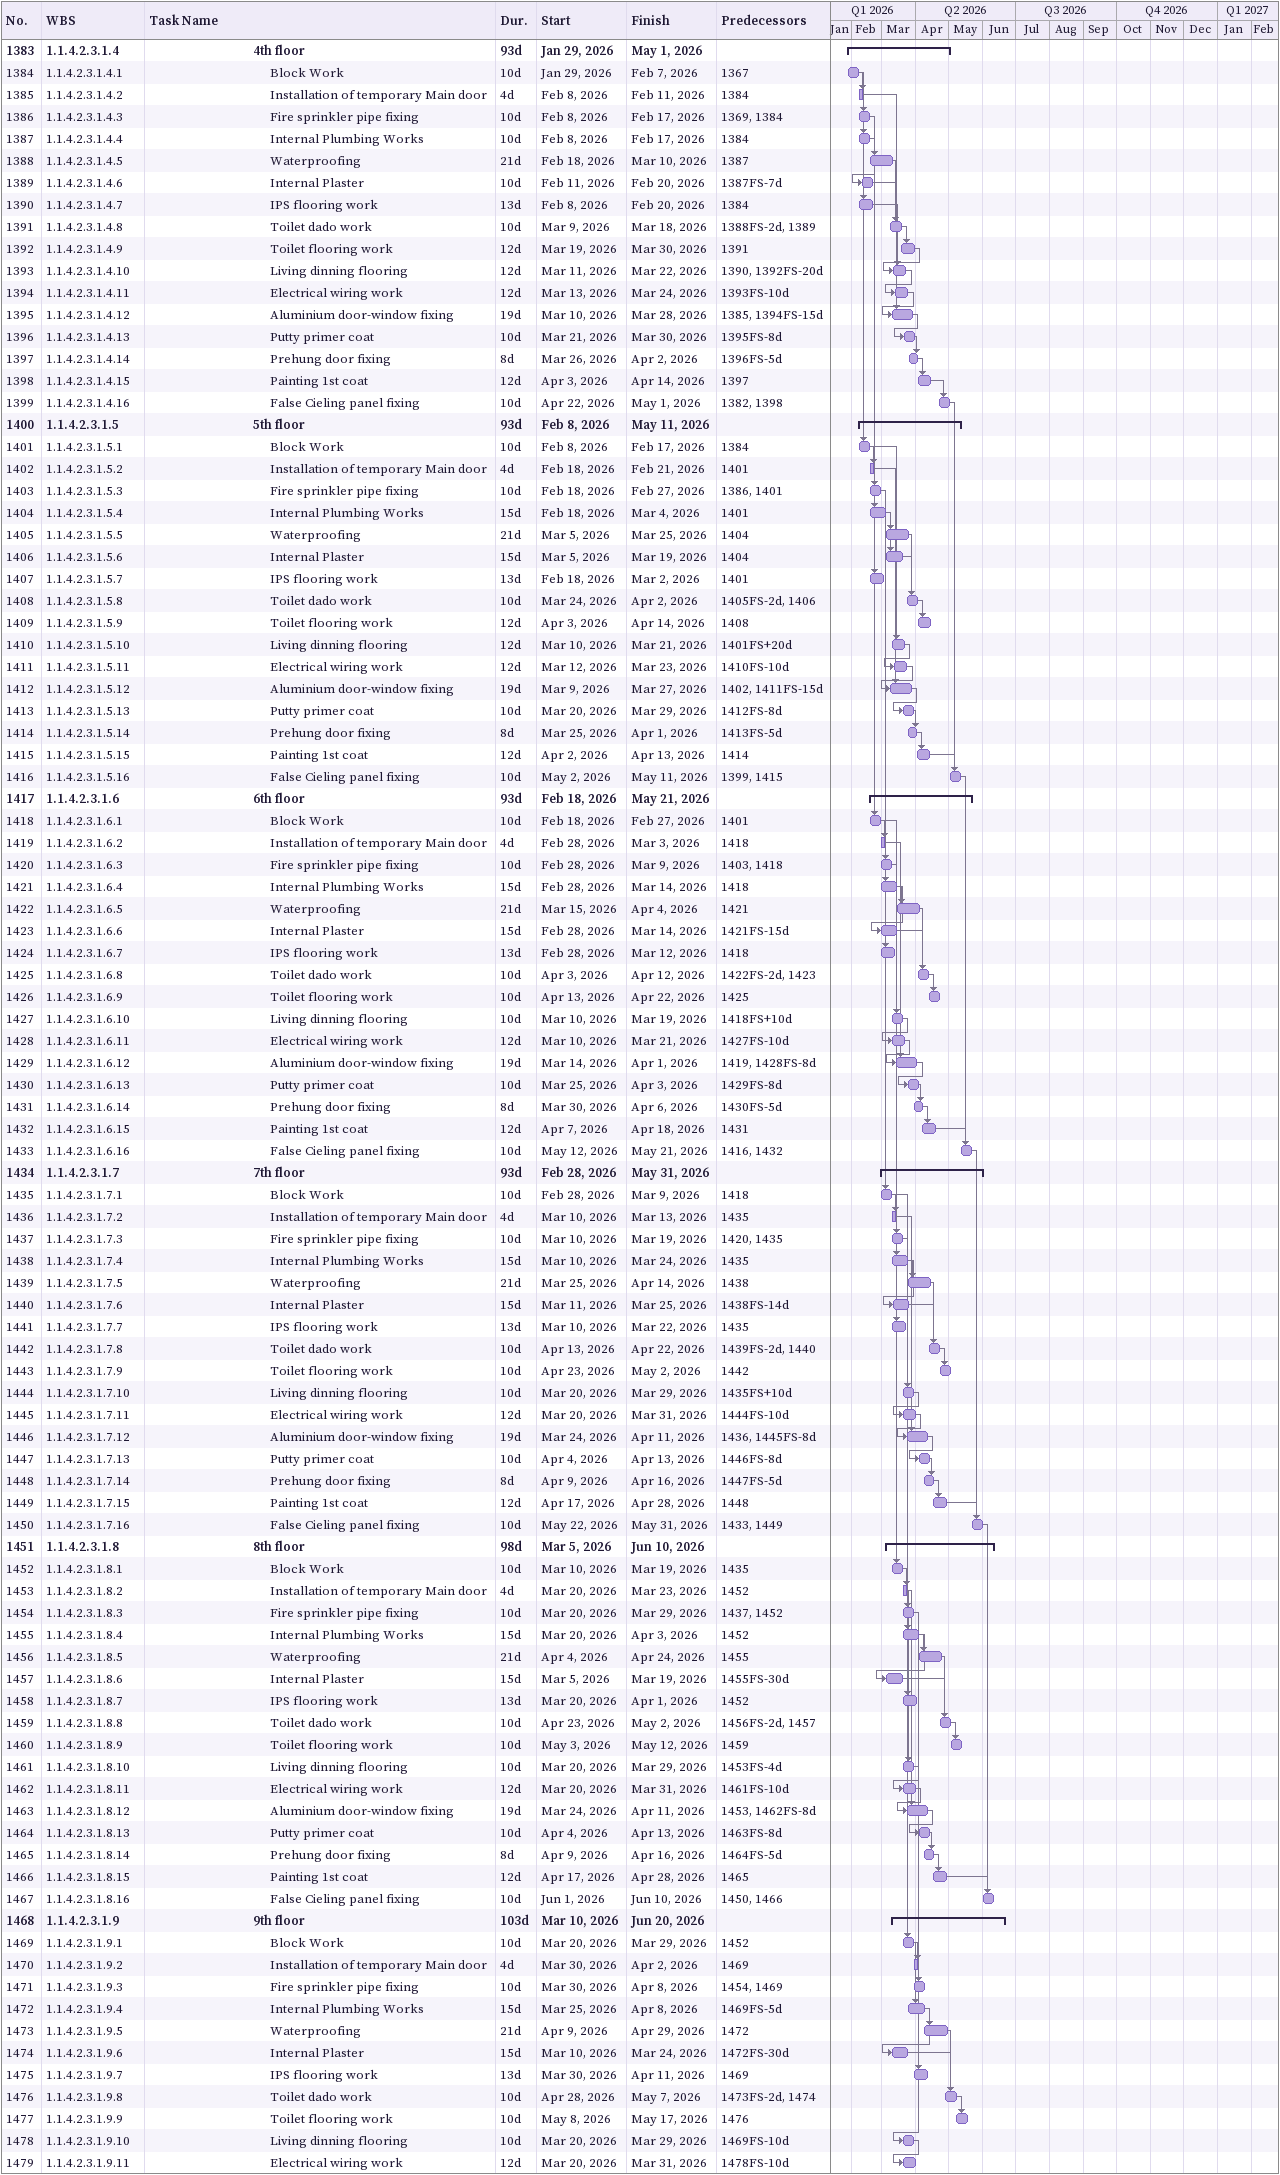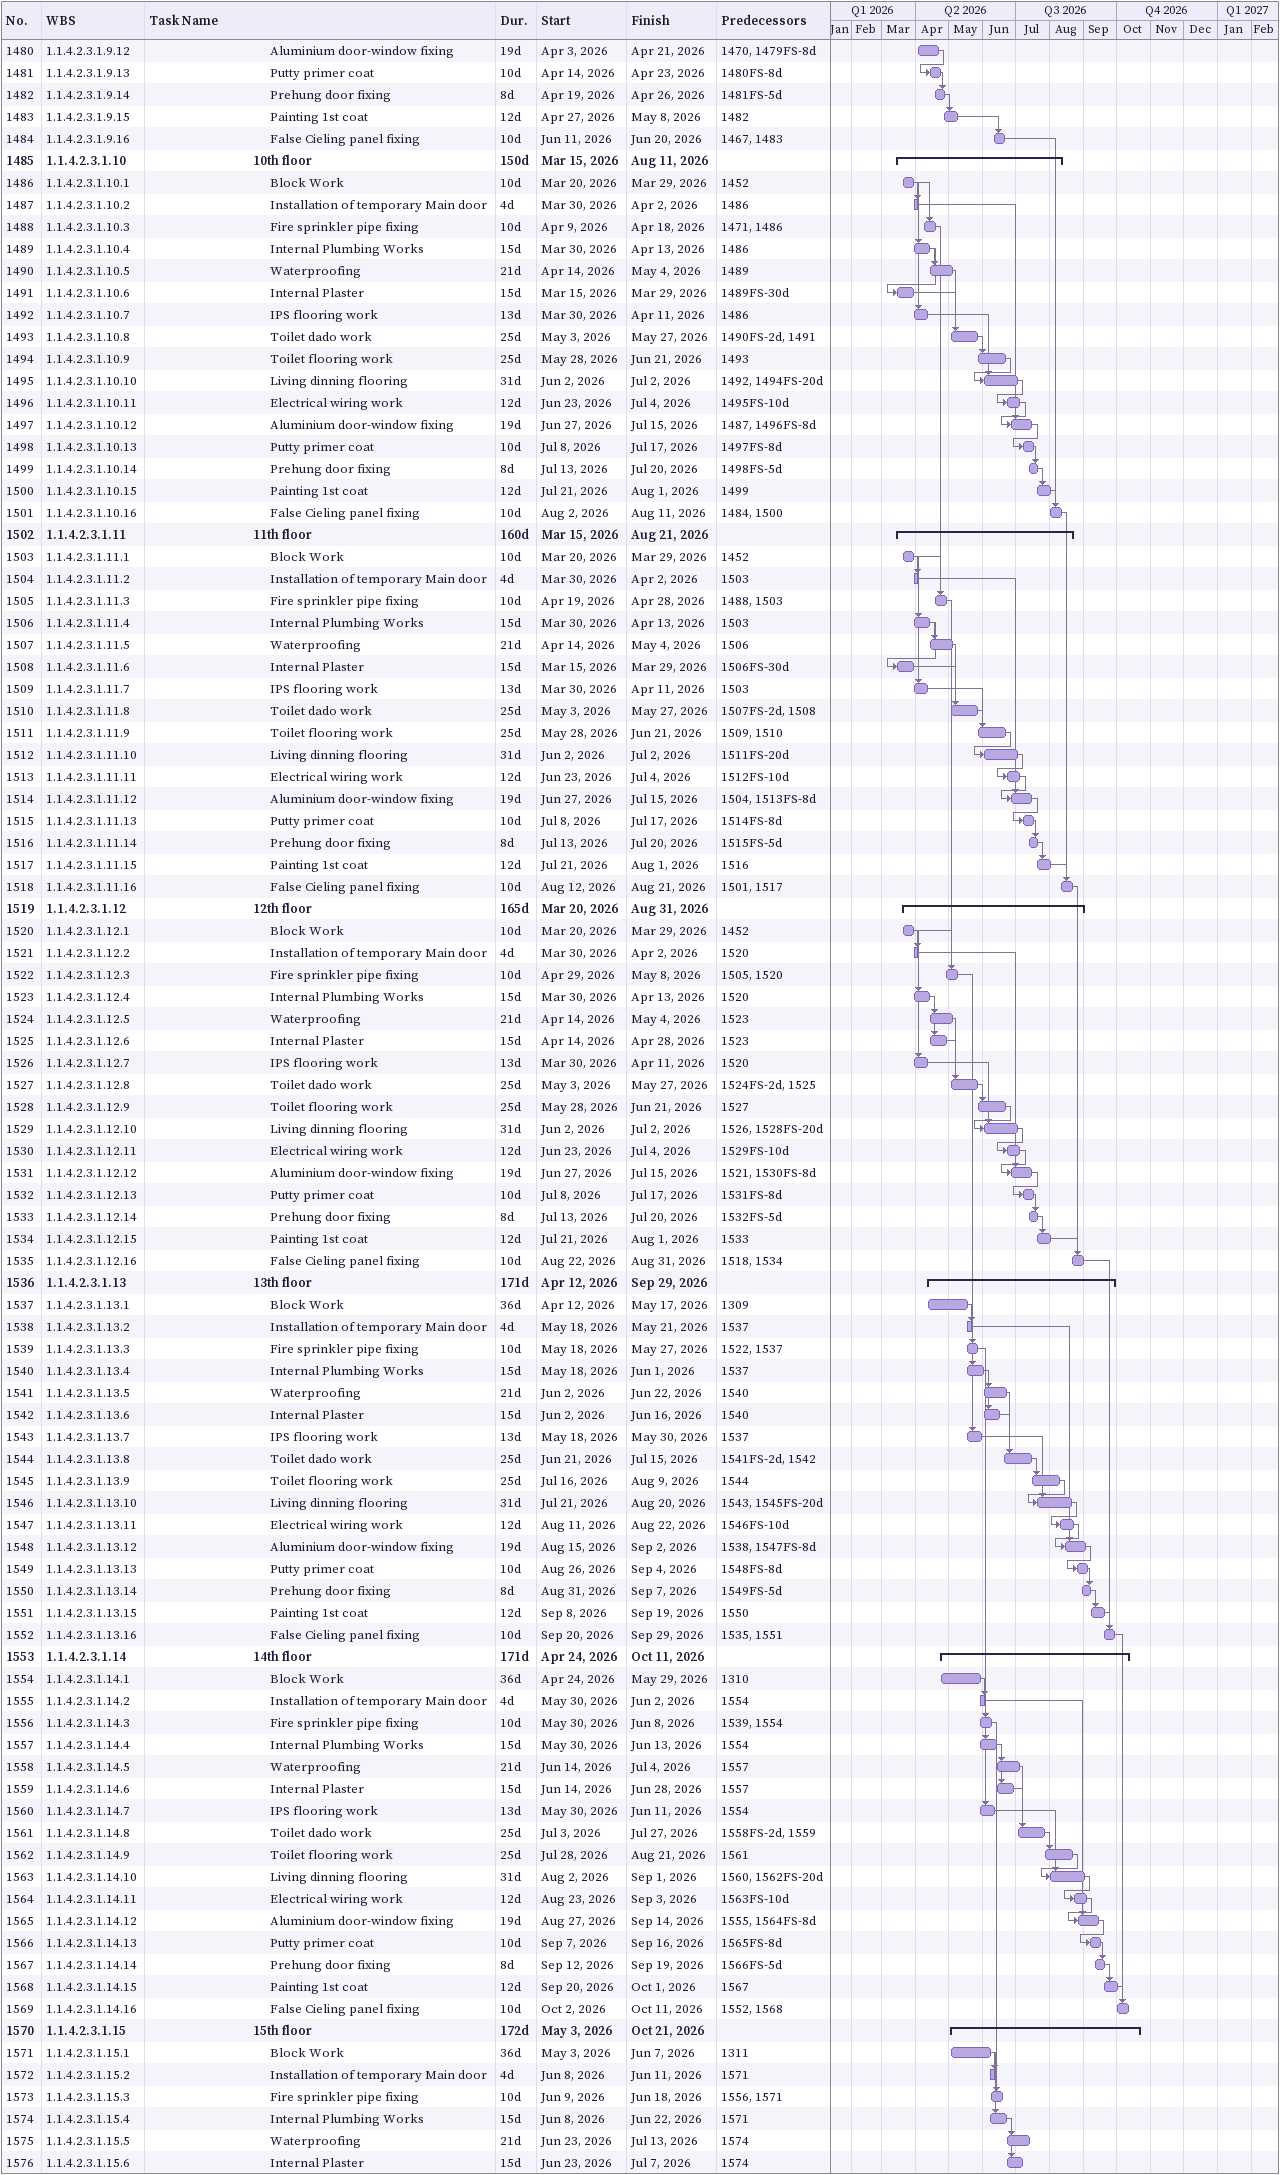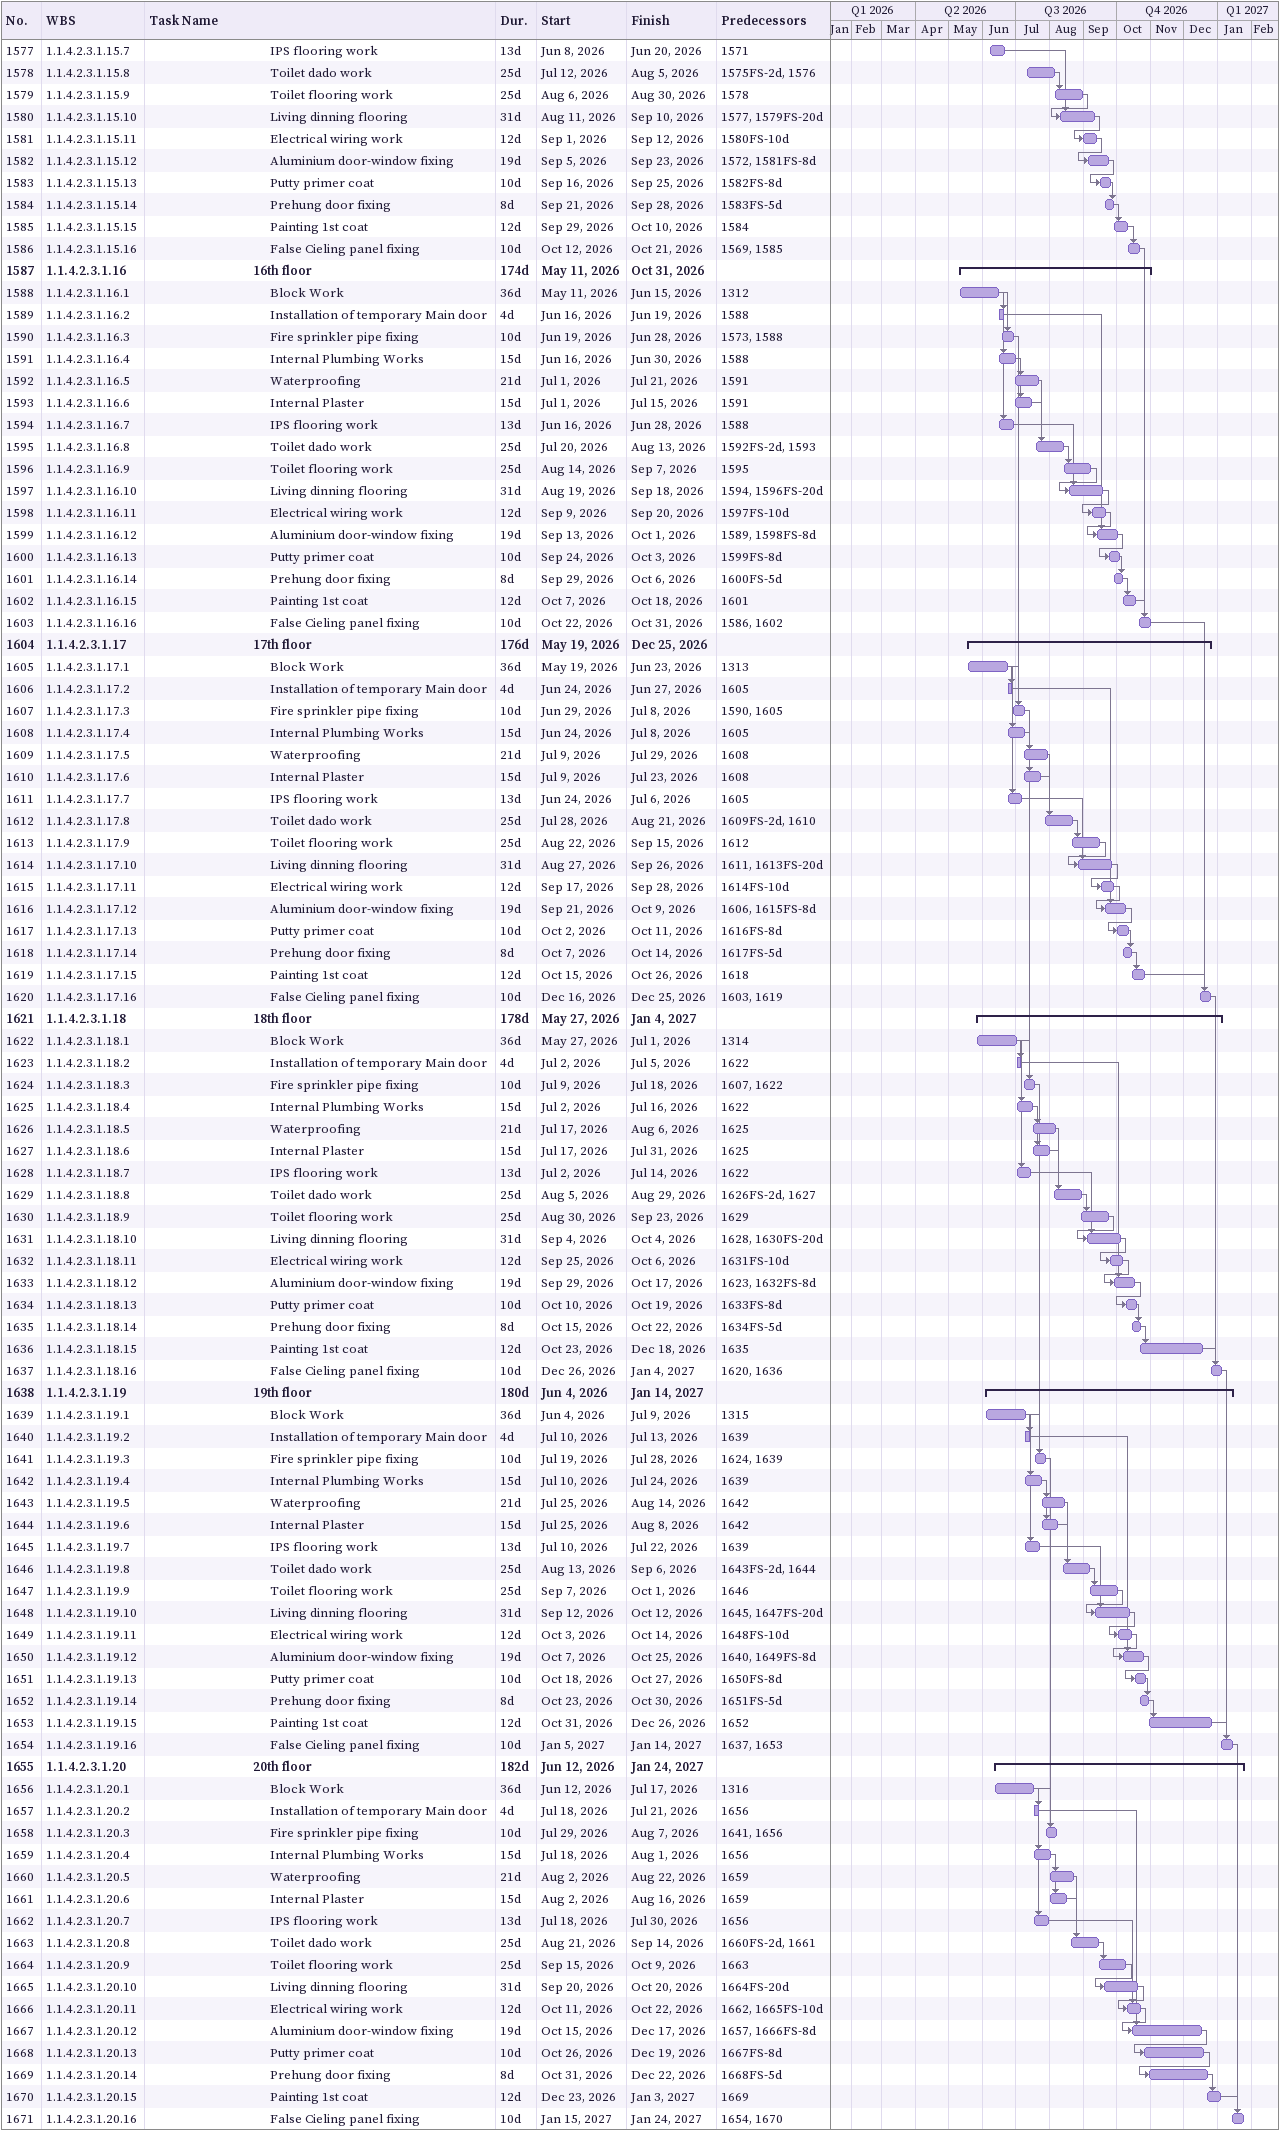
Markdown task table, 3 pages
| ID | WBS | Task | Duration | Start | Finish | Predecessors |
|---|---|---|---|---|---|---|
| 1383 | 1.1.4.2.3.1.4 | **4th floor** | 93d | 2026-01-29 | 2026-05-01 |  |
| 1384 | 1.1.4.2.3.1.4.1 | Block Work | 10d | 2026-01-29 | 2026-02-07 | 1367 |
| 1385 | 1.1.4.2.3.1.4.2 | Installation of temporary Main door | 4d | 2026-02-08 | 2026-02-11 | 1384 |
| 1386 | 1.1.4.2.3.1.4.3 | Fire sprinkler pipe fixing | 10d | 2026-02-08 | 2026-02-17 | 1369, 1384 |
| 1387 | 1.1.4.2.3.1.4.4 | Internal Plumbing Works | 10d | 2026-02-08 | 2026-02-17 | 1384 |
| 1388 | 1.1.4.2.3.1.4.5 | Waterproofing | 21d | 2026-02-18 | 2026-03-10 | 1387 |
| 1389 | 1.1.4.2.3.1.4.6 | Internal Plaster | 10d | 2026-02-11 | 2026-02-20 | 1387FS-7d |
| 1390 | 1.1.4.2.3.1.4.7 | IPS flooring work | 13d | 2026-02-08 | 2026-02-20 | 1384 |
| 1391 | 1.1.4.2.3.1.4.8 | Toilet dado work | 10d | 2026-03-09 | 2026-03-18 | 1388FS-2d, 1389 |
| 1392 | 1.1.4.2.3.1.4.9 | Toilet flooring work | 12d | 2026-03-19 | 2026-03-30 | 1391 |
| 1393 | 1.1.4.2.3.1.4.10 | Living dinning flooring | 12d | 2026-03-11 | 2026-03-22 | 1390, 1392FS-20d |
| 1394 | 1.1.4.2.3.1.4.11 | Electrical wiring work | 12d | 2026-03-13 | 2026-03-24 | 1393FS-10d |
| 1395 | 1.1.4.2.3.1.4.12 | Aluminium door-window fixing | 19d | 2026-03-10 | 2026-03-28 | 1385, 1394FS-15d |
| 1396 | 1.1.4.2.3.1.4.13 | Putty primer coat | 10d | 2026-03-21 | 2026-03-30 | 1395FS-8d |
| 1397 | 1.1.4.2.3.1.4.14 | Prehung door fixing | 8d | 2026-03-26 | 2026-04-02 | 1396FS-5d |
| 1398 | 1.1.4.2.3.1.4.15 | Painting 1st coat | 12d | 2026-04-03 | 2026-04-14 | 1397 |
| 1399 | 1.1.4.2.3.1.4.16 | False Cieling panel fixing | 10d | 2026-04-22 | 2026-05-01 | 1382, 1398 |
| 1400 | 1.1.4.2.3.1.5 | **5th floor** | 93d | 2026-02-08 | 2026-05-11 |  |
| 1401 | 1.1.4.2.3.1.5.1 | Block Work | 10d | 2026-02-08 | 2026-02-17 | 1384 |
| 1402 | 1.1.4.2.3.1.5.2 | Installation of temporary Main door | 4d | 2026-02-18 | 2026-02-21 | 1401 |
| 1403 | 1.1.4.2.3.1.5.3 | Fire sprinkler pipe fixing | 10d | 2026-02-18 | 2026-02-27 | 1386, 1401 |
| 1404 | 1.1.4.2.3.1.5.4 | Internal Plumbing Works | 15d | 2026-02-18 | 2026-03-04 | 1401 |
| 1405 | 1.1.4.2.3.1.5.5 | Waterproofing | 21d | 2026-03-05 | 2026-03-25 | 1404 |
| 1406 | 1.1.4.2.3.1.5.6 | Internal Plaster | 15d | 2026-03-05 | 2026-03-19 | 1404 |
| 1407 | 1.1.4.2.3.1.5.7 | IPS flooring work | 13d | 2026-02-18 | 2026-03-02 | 1401 |
| 1408 | 1.1.4.2.3.1.5.8 | Toilet dado work | 10d | 2026-03-24 | 2026-04-02 | 1405FS-2d, 1406 |
| 1409 | 1.1.4.2.3.1.5.9 | Toilet flooring work | 12d | 2026-04-03 | 2026-04-14 | 1408 |
| 1410 | 1.1.4.2.3.1.5.10 | Living dinning flooring | 12d | 2026-03-10 | 2026-03-21 | 1401FS+20d |
| 1411 | 1.1.4.2.3.1.5.11 | Electrical wiring work | 12d | 2026-03-12 | 2026-03-23 | 1410FS-10d |
| 1412 | 1.1.4.2.3.1.5.12 | Aluminium door-window fixing | 19d | 2026-03-09 | 2026-03-27 | 1402, 1411FS-15d |
| 1413 | 1.1.4.2.3.1.5.13 | Putty primer coat | 10d | 2026-03-20 | 2026-03-29 | 1412FS-8d |
| 1414 | 1.1.4.2.3.1.5.14 | Prehung door fixing | 8d | 2026-03-25 | 2026-04-01 | 1413FS-5d |
| 1415 | 1.1.4.2.3.1.5.15 | Painting 1st coat | 12d | 2026-04-02 | 2026-04-13 | 1414 |
| 1416 | 1.1.4.2.3.1.5.16 | False Cieling panel fixing | 10d | 2026-05-02 | 2026-05-11 | 1399, 1415 |
| 1417 | 1.1.4.2.3.1.6 | **6th floor** | 93d | 2026-02-18 | 2026-05-21 |  |
| 1418 | 1.1.4.2.3.1.6.1 | Block Work | 10d | 2026-02-18 | 2026-02-27 | 1401 |
| 1419 | 1.1.4.2.3.1.6.2 | Installation of temporary Main door | 4d | 2026-02-28 | 2026-03-03 | 1418 |
| 1420 | 1.1.4.2.3.1.6.3 | Fire sprinkler pipe fixing | 10d | 2026-02-28 | 2026-03-09 | 1403, 1418 |
| 1421 | 1.1.4.2.3.1.6.4 | Internal Plumbing Works | 15d | 2026-02-28 | 2026-03-14 | 1418 |
| 1422 | 1.1.4.2.3.1.6.5 | Waterproofing | 21d | 2026-03-15 | 2026-04-04 | 1421 |
| 1423 | 1.1.4.2.3.1.6.6 | Internal Plaster | 15d | 2026-02-28 | 2026-03-14 | 1421FS-15d |
| 1424 | 1.1.4.2.3.1.6.7 | IPS flooring work | 13d | 2026-02-28 | 2026-03-12 | 1418 |
| 1425 | 1.1.4.2.3.1.6.8 | Toilet dado work | 10d | 2026-04-03 | 2026-04-12 | 1422FS-2d, 1423 |
| 1426 | 1.1.4.2.3.1.6.9 | Toilet flooring work | 10d | 2026-04-13 | 2026-04-22 | 1425 |
| 1427 | 1.1.4.2.3.1.6.10 | Living dinning flooring | 10d | 2026-03-10 | 2026-03-19 | 1418FS+10d |
| 1428 | 1.1.4.2.3.1.6.11 | Electrical wiring work | 12d | 2026-03-10 | 2026-03-21 | 1427FS-10d |
| 1429 | 1.1.4.2.3.1.6.12 | Aluminium door-window fixing | 19d | 2026-03-14 | 2026-04-01 | 1419, 1428FS-8d |
| 1430 | 1.1.4.2.3.1.6.13 | Putty primer coat | 10d | 2026-03-25 | 2026-04-03 | 1429FS-8d |
| 1431 | 1.1.4.2.3.1.6.14 | Prehung door fixing | 8d | 2026-03-30 | 2026-04-06 | 1430FS-5d |
| 1432 | 1.1.4.2.3.1.6.15 | Painting 1st coat | 12d | 2026-04-07 | 2026-04-18 | 1431 |
| 1433 | 1.1.4.2.3.1.6.16 | False Cieling panel fixing | 10d | 2026-05-12 | 2026-05-21 | 1416, 1432 |
| 1434 | 1.1.4.2.3.1.7 | **7th floor** | 93d | 2026-02-28 | 2026-05-31 |  |
| 1435 | 1.1.4.2.3.1.7.1 | Block Work | 10d | 2026-02-28 | 2026-03-09 | 1418 |
| 1436 | 1.1.4.2.3.1.7.2 | Installation of temporary Main door | 4d | 2026-03-10 | 2026-03-13 | 1435 |
| 1437 | 1.1.4.2.3.1.7.3 | Fire sprinkler pipe fixing | 10d | 2026-03-10 | 2026-03-19 | 1420, 1435 |
| 1438 | 1.1.4.2.3.1.7.4 | Internal Plumbing Works | 15d | 2026-03-10 | 2026-03-24 | 1435 |
| 1439 | 1.1.4.2.3.1.7.5 | Waterproofing | 21d | 2026-03-25 | 2026-04-14 | 1438 |
| 1440 | 1.1.4.2.3.1.7.6 | Internal Plaster | 15d | 2026-03-11 | 2026-03-25 | 1438FS-14d |
| 1441 | 1.1.4.2.3.1.7.7 | IPS flooring work | 13d | 2026-03-10 | 2026-03-22 | 1435 |
| 1442 | 1.1.4.2.3.1.7.8 | Toilet dado work | 10d | 2026-04-13 | 2026-04-22 | 1439FS-2d, 1440 |
| 1443 | 1.1.4.2.3.1.7.9 | Toilet flooring work | 10d | 2026-04-23 | 2026-05-02 | 1442 |
| 1444 | 1.1.4.2.3.1.7.10 | Living dinning flooring | 10d | 2026-03-20 | 2026-03-29 | 1435FS+10d |
| 1445 | 1.1.4.2.3.1.7.11 | Electrical wiring work | 12d | 2026-03-20 | 2026-03-31 | 1444FS-10d |
| 1446 | 1.1.4.2.3.1.7.12 | Aluminium door-window fixing | 19d | 2026-03-24 | 2026-04-11 | 1436, 1445FS-8d |
| 1447 | 1.1.4.2.3.1.7.13 | Putty primer coat | 10d | 2026-04-04 | 2026-04-13 | 1446FS-8d |
| 1448 | 1.1.4.2.3.1.7.14 | Prehung door fixing | 8d | 2026-04-09 | 2026-04-16 | 1447FS-5d |
| 1449 | 1.1.4.2.3.1.7.15 | Painting 1st coat | 12d | 2026-04-17 | 2026-04-28 | 1448 |
| 1450 | 1.1.4.2.3.1.7.16 | False Cieling panel fixing | 10d | 2026-05-22 | 2026-05-31 | 1433, 1449 |
| 1451 | 1.1.4.2.3.1.8 | **8th floor** | 98d | 2026-03-05 | 2026-06-10 |  |
| 1452 | 1.1.4.2.3.1.8.1 | Block Work | 10d | 2026-03-10 | 2026-03-19 | 1435 |
| 1453 | 1.1.4.2.3.1.8.2 | Installation of temporary Main door | 4d | 2026-03-20 | 2026-03-23 | 1452 |
| 1454 | 1.1.4.2.3.1.8.3 | Fire sprinkler pipe fixing | 10d | 2026-03-20 | 2026-03-29 | 1437, 1452 |
| 1455 | 1.1.4.2.3.1.8.4 | Internal Plumbing Works | 15d | 2026-03-20 | 2026-04-03 | 1452 |
| 1456 | 1.1.4.2.3.1.8.5 | Waterproofing | 21d | 2026-04-04 | 2026-04-24 | 1455 |
| 1457 | 1.1.4.2.3.1.8.6 | Internal Plaster | 15d | 2026-03-05 | 2026-03-19 | 1455FS-30d |
| 1458 | 1.1.4.2.3.1.8.7 | IPS flooring work | 13d | 2026-03-20 | 2026-04-01 | 1452 |
| 1459 | 1.1.4.2.3.1.8.8 | Toilet dado work | 10d | 2026-04-23 | 2026-05-02 | 1456FS-2d, 1457 |
| 1460 | 1.1.4.2.3.1.8.9 | Toilet flooring work | 10d | 2026-05-03 | 2026-05-12 | 1459 |
| 1461 | 1.1.4.2.3.1.8.10 | Living dinning flooring | 10d | 2026-03-20 | 2026-03-29 | 1453FS-4d |
| 1462 | 1.1.4.2.3.1.8.11 | Electrical wiring work | 12d | 2026-03-20 | 2026-03-31 | 1461FS-10d |
| 1463 | 1.1.4.2.3.1.8.12 | Aluminium door-window fixing | 19d | 2026-03-24 | 2026-04-11 | 1453, 1462FS-8d |
| 1464 | 1.1.4.2.3.1.8.13 | Putty primer coat | 10d | 2026-04-04 | 2026-04-13 | 1463FS-8d |
| 1465 | 1.1.4.2.3.1.8.14 | Prehung door fixing | 8d | 2026-04-09 | 2026-04-16 | 1464FS-5d |
| 1466 | 1.1.4.2.3.1.8.15 | Painting 1st coat | 12d | 2026-04-17 | 2026-04-28 | 1465 |
| 1467 | 1.1.4.2.3.1.8.16 | False Cieling panel fixing | 10d | 2026-06-01 | 2026-06-10 | 1450, 1466 |
| 1468 | 1.1.4.2.3.1.9 | **9th floor** | 103d | 2026-03-10 | 2026-06-20 |  |
| 1469 | 1.1.4.2.3.1.9.1 | Block Work | 10d | 2026-03-20 | 2026-03-29 | 1452 |
| 1470 | 1.1.4.2.3.1.9.2 | Installation of temporary Main door | 4d | 2026-03-30 | 2026-04-02 | 1469 |
| 1471 | 1.1.4.2.3.1.9.3 | Fire sprinkler pipe fixing | 10d | 2026-03-30 | 2026-04-08 | 1454, 1469 |
| 1472 | 1.1.4.2.3.1.9.4 | Internal Plumbing Works | 15d | 2026-03-25 | 2026-04-08 | 1469FS-5d |
| 1473 | 1.1.4.2.3.1.9.5 | Waterproofing | 21d | 2026-04-09 | 2026-04-29 | 1472 |
| 1474 | 1.1.4.2.3.1.9.6 | Internal Plaster | 15d | 2026-03-10 | 2026-03-24 | 1472FS-30d |
| 1475 | 1.1.4.2.3.1.9.7 | IPS flooring work | 13d | 2026-03-30 | 2026-04-11 | 1469 |
| 1476 | 1.1.4.2.3.1.9.8 | Toilet dado work | 10d | 2026-04-28 | 2026-05-07 | 1473FS-2d, 1474 |
| 1477 | 1.1.4.2.3.1.9.9 | Toilet flooring work | 10d | 2026-05-08 | 2026-05-17 | 1476 |
| 1478 | 1.1.4.2.3.1.9.10 | Living dinning flooring | 10d | 2026-03-20 | 2026-03-29 | 1469FS-10d |
| 1479 | 1.1.4.2.3.1.9.11 | Electrical wiring work | 12d | 2026-03-20 | 2026-03-31 | 1478FS-10d |
| 1480 | 1.1.4.2.3.1.9.12 | Aluminium door-window fixing | 19d | 2026-04-03 | 2026-04-21 | 1470, 1479FS-8d |
| 1481 | 1.1.4.2.3.1.9.13 | Putty primer coat | 10d | 2026-04-14 | 2026-04-23 | 1480FS-8d |
| 1482 | 1.1.4.2.3.1.9.14 | Prehung door fixing | 8d | 2026-04-19 | 2026-04-26 | 1481FS-5d |
| 1483 | 1.1.4.2.3.1.9.15 | Painting 1st coat | 12d | 2026-04-27 | 2026-05-08 | 1482 |
| 1484 | 1.1.4.2.3.1.9.16 | False Cieling panel fixing | 10d | 2026-06-11 | 2026-06-20 | 1467, 1483 |
| 1485 | 1.1.4.2.3.1.10 | **10th floor** | 150d | 2026-03-15 | 2026-08-11 |  |
| 1486 | 1.1.4.2.3.1.10.1 | Block Work | 10d | 2026-03-20 | 2026-03-29 | 1452 |
| 1487 | 1.1.4.2.3.1.10.2 | Installation of temporary Main door | 4d | 2026-03-30 | 2026-04-02 | 1486 |
| 1488 | 1.1.4.2.3.1.10.3 | Fire sprinkler pipe fixing | 10d | 2026-04-09 | 2026-04-18 | 1471, 1486 |
| 1489 | 1.1.4.2.3.1.10.4 | Internal Plumbing Works | 15d | 2026-03-30 | 2026-04-13 | 1486 |
| 1490 | 1.1.4.2.3.1.10.5 | Waterproofing | 21d | 2026-04-14 | 2026-05-04 | 1489 |
| 1491 | 1.1.4.2.3.1.10.6 | Internal Plaster | 15d | 2026-03-15 | 2026-03-29 | 1489FS-30d |
| 1492 | 1.1.4.2.3.1.10.7 | IPS flooring work | 13d | 2026-03-30 | 2026-04-11 | 1486 |
| 1493 | 1.1.4.2.3.1.10.8 | Toilet dado work | 25d | 2026-05-03 | 2026-05-27 | 1490FS-2d, 1491 |
| 1494 | 1.1.4.2.3.1.10.9 | Toilet flooring work | 25d | 2026-05-28 | 2026-06-21 | 1493 |
| 1495 | 1.1.4.2.3.1.10.10 | Living dinning flooring | 31d | 2026-06-02 | 2026-07-02 | 1492, 1494FS-20d |
| 1496 | 1.1.4.2.3.1.10.11 | Electrical wiring work | 12d | 2026-06-23 | 2026-07-04 | 1495FS-10d |
| 1497 | 1.1.4.2.3.1.10.12 | Aluminium door-window fixing | 19d | 2026-06-27 | 2026-07-15 | 1487, 1496FS-8d |
| 1498 | 1.1.4.2.3.1.10.13 | Putty primer coat | 10d | 2026-07-08 | 2026-07-17 | 1497FS-8d |
| 1499 | 1.1.4.2.3.1.10.14 | Prehung door fixing | 8d | 2026-07-13 | 2026-07-20 | 1498FS-5d |
| 1500 | 1.1.4.2.3.1.10.15 | Painting 1st coat | 12d | 2026-07-21 | 2026-08-01 | 1499 |
| 1501 | 1.1.4.2.3.1.10.16 | False Cieling panel fixing | 10d | 2026-08-02 | 2026-08-11 | 1484, 1500 |
| 1502 | 1.1.4.2.3.1.11 | **11th floor** | 160d | 2026-03-15 | 2026-08-21 |  |
| 1503 | 1.1.4.2.3.1.11.1 | Block Work | 10d | 2026-03-20 | 2026-03-29 | 1452 |
| 1504 | 1.1.4.2.3.1.11.2 | Installation of temporary Main door | 4d | 2026-03-30 | 2026-04-02 | 1503 |
| 1505 | 1.1.4.2.3.1.11.3 | Fire sprinkler pipe fixing | 10d | 2026-04-19 | 2026-04-28 | 1488, 1503 |
| 1506 | 1.1.4.2.3.1.11.4 | Internal Plumbing Works | 15d | 2026-03-30 | 2026-04-13 | 1503 |
| 1507 | 1.1.4.2.3.1.11.5 | Waterproofing | 21d | 2026-04-14 | 2026-05-04 | 1506 |
| 1508 | 1.1.4.2.3.1.11.6 | Internal Plaster | 15d | 2026-03-15 | 2026-03-29 | 1506FS-30d |
| 1509 | 1.1.4.2.3.1.11.7 | IPS flooring work | 13d | 2026-03-30 | 2026-04-11 | 1503 |
| 1510 | 1.1.4.2.3.1.11.8 | Toilet dado work | 25d | 2026-05-03 | 2026-05-27 | 1507FS-2d, 1508 |
| 1511 | 1.1.4.2.3.1.11.9 | Toilet flooring work | 25d | 2026-05-28 | 2026-06-21 | 1509, 1510 |
| 1512 | 1.1.4.2.3.1.11.10 | Living dinning flooring | 31d | 2026-06-02 | 2026-07-02 | 1511FS-20d |
| 1513 | 1.1.4.2.3.1.11.11 | Electrical wiring work | 12d | 2026-06-23 | 2026-07-04 | 1512FS-10d |
| 1514 | 1.1.4.2.3.1.11.12 | Aluminium door-window fixing | 19d | 2026-06-27 | 2026-07-15 | 1504, 1513FS-8d |
| 1515 | 1.1.4.2.3.1.11.13 | Putty primer coat | 10d | 2026-07-08 | 2026-07-17 | 1514FS-8d |
| 1516 | 1.1.4.2.3.1.11.14 | Prehung door fixing | 8d | 2026-07-13 | 2026-07-20 | 1515FS-5d |
| 1517 | 1.1.4.2.3.1.11.15 | Painting 1st coat | 12d | 2026-07-21 | 2026-08-01 | 1516 |
| 1518 | 1.1.4.2.3.1.11.16 | False Cieling panel fixing | 10d | 2026-08-12 | 2026-08-21 | 1501, 1517 |
| 1519 | 1.1.4.2.3.1.12 | **12th floor** | 165d | 2026-03-20 | 2026-08-31 |  |
| 1520 | 1.1.4.2.3.1.12.1 | Block Work | 10d | 2026-03-20 | 2026-03-29 | 1452 |
| 1521 | 1.1.4.2.3.1.12.2 | Installation of temporary Main door | 4d | 2026-03-30 | 2026-04-02 | 1520 |
| 1522 | 1.1.4.2.3.1.12.3 | Fire sprinkler pipe fixing | 10d | 2026-04-29 | 2026-05-08 | 1505, 1520 |
| 1523 | 1.1.4.2.3.1.12.4 | Internal Plumbing Works | 15d | 2026-03-30 | 2026-04-13 | 1520 |
| 1524 | 1.1.4.2.3.1.12.5 | Waterproofing | 21d | 2026-04-14 | 2026-05-04 | 1523 |
| 1525 | 1.1.4.2.3.1.12.6 | Internal Plaster | 15d | 2026-04-14 | 2026-04-28 | 1523 |
| 1526 | 1.1.4.2.3.1.12.7 | IPS flooring work | 13d | 2026-03-30 | 2026-04-11 | 1520 |
| 1527 | 1.1.4.2.3.1.12.8 | Toilet dado work | 25d | 2026-05-03 | 2026-05-27 | 1524FS-2d, 1525 |
| 1528 | 1.1.4.2.3.1.12.9 | Toilet flooring work | 25d | 2026-05-28 | 2026-06-21 | 1527 |
| 1529 | 1.1.4.2.3.1.12.10 | Living dinning flooring | 31d | 2026-06-02 | 2026-07-02 | 1526, 1528FS-20d |
| 1530 | 1.1.4.2.3.1.12.11 | Electrical wiring work | 12d | 2026-06-23 | 2026-07-04 | 1529FS-10d |
| 1531 | 1.1.4.2.3.1.12.12 | Aluminium door-window fixing | 19d | 2026-06-27 | 2026-07-15 | 1521, 1530FS-8d |
| 1532 | 1.1.4.2.3.1.12.13 | Putty primer coat | 10d | 2026-07-08 | 2026-07-17 | 1531FS-8d |
| 1533 | 1.1.4.2.3.1.12.14 | Prehung door fixing | 8d | 2026-07-13 | 2026-07-20 | 1532FS-5d |
| 1534 | 1.1.4.2.3.1.12.15 | Painting 1st coat | 12d | 2026-07-21 | 2026-08-01 | 1533 |
| 1535 | 1.1.4.2.3.1.12.16 | False Cieling panel fixing | 10d | 2026-08-22 | 2026-08-31 | 1518, 1534 |
| 1536 | 1.1.4.2.3.1.13 | **13th floor** | 171d | 2026-04-12 | 2026-09-29 |  |
| 1537 | 1.1.4.2.3.1.13.1 | Block Work | 36d | 2026-04-12 | 2026-05-17 | 1309 |
| 1538 | 1.1.4.2.3.1.13.2 | Installation of temporary Main door | 4d | 2026-05-18 | 2026-05-21 | 1537 |
| 1539 | 1.1.4.2.3.1.13.3 | Fire sprinkler pipe fixing | 10d | 2026-05-18 | 2026-05-27 | 1522, 1537 |
| 1540 | 1.1.4.2.3.1.13.4 | Internal Plumbing Works | 15d | 2026-05-18 | 2026-06-01 | 1537 |
| 1541 | 1.1.4.2.3.1.13.5 | Waterproofing | 21d | 2026-06-02 | 2026-06-22 | 1540 |
| 1542 | 1.1.4.2.3.1.13.6 | Internal Plaster | 15d | 2026-06-02 | 2026-06-16 | 1540 |
| 1543 | 1.1.4.2.3.1.13.7 | IPS flooring work | 13d | 2026-05-18 | 2026-05-30 | 1537 |
| 1544 | 1.1.4.2.3.1.13.8 | Toilet dado work | 25d | 2026-06-21 | 2026-07-15 | 1541FS-2d, 1542 |
| 1545 | 1.1.4.2.3.1.13.9 | Toilet flooring work | 25d | 2026-07-16 | 2026-08-09 | 1544 |
| 1546 | 1.1.4.2.3.1.13.10 | Living dinning flooring | 31d | 2026-07-21 | 2026-08-20 | 1543, 1545FS-20d |
| 1547 | 1.1.4.2.3.1.13.11 | Electrical wiring work | 12d | 2026-08-11 | 2026-08-22 | 1546FS-10d |
| 1548 | 1.1.4.2.3.1.13.12 | Aluminium door-window fixing | 19d | 2026-08-15 | 2026-09-02 | 1538, 1547FS-8d |
| 1549 | 1.1.4.2.3.1.13.13 | Putty primer coat | 10d | 2026-08-26 | 2026-09-04 | 1548FS-8d |
| 1550 | 1.1.4.2.3.1.13.14 | Prehung door fixing | 8d | 2026-08-31 | 2026-09-07 | 1549FS-5d |
| 1551 | 1.1.4.2.3.1.13.15 | Painting 1st coat | 12d | 2026-09-08 | 2026-09-19 | 1550 |
| 1552 | 1.1.4.2.3.1.13.16 | False Cieling panel fixing | 10d | 2026-09-20 | 2026-09-29 | 1535, 1551 |
| 1553 | 1.1.4.2.3.1.14 | **14th floor** | 171d | 2026-04-24 | 2026-10-11 |  |
| 1554 | 1.1.4.2.3.1.14.1 | Block Work | 36d | 2026-04-24 | 2026-05-29 | 1310 |
| 1555 | 1.1.4.2.3.1.14.2 | Installation of temporary Main door | 4d | 2026-05-30 | 2026-06-02 | 1554 |
| 1556 | 1.1.4.2.3.1.14.3 | Fire sprinkler pipe fixing | 10d | 2026-05-30 | 2026-06-08 | 1539, 1554 |
| 1557 | 1.1.4.2.3.1.14.4 | Internal Plumbing Works | 15d | 2026-05-30 | 2026-06-13 | 1554 |
| 1558 | 1.1.4.2.3.1.14.5 | Waterproofing | 21d | 2026-06-14 | 2026-07-04 | 1557 |
| 1559 | 1.1.4.2.3.1.14.6 | Internal Plaster | 15d | 2026-06-14 | 2026-06-28 | 1557 |
| 1560 | 1.1.4.2.3.1.14.7 | IPS flooring work | 13d | 2026-05-30 | 2026-06-11 | 1554 |
| 1561 | 1.1.4.2.3.1.14.8 | Toilet dado work | 25d | 2026-07-03 | 2026-07-27 | 1558FS-2d, 1559 |
| 1562 | 1.1.4.2.3.1.14.9 | Toilet flooring work | 25d | 2026-07-28 | 2026-08-21 | 1561 |
| 1563 | 1.1.4.2.3.1.14.10 | Living dinning flooring | 31d | 2026-08-02 | 2026-09-01 | 1560, 1562FS-20d |
| 1564 | 1.1.4.2.3.1.14.11 | Electrical wiring work | 12d | 2026-08-23 | 2026-09-03 | 1563FS-10d |
| 1565 | 1.1.4.2.3.1.14.12 | Aluminium door-window fixing | 19d | 2026-08-27 | 2026-09-14 | 1555, 1564FS-8d |
| 1566 | 1.1.4.2.3.1.14.13 | Putty primer coat | 10d | 2026-09-07 | 2026-09-16 | 1565FS-8d |
| 1567 | 1.1.4.2.3.1.14.14 | Prehung door fixing | 8d | 2026-09-12 | 2026-09-19 | 1566FS-5d |
| 1568 | 1.1.4.2.3.1.14.15 | Painting 1st coat | 12d | 2026-09-20 | 2026-10-01 | 1567 |
| 1569 | 1.1.4.2.3.1.14.16 | False Cieling panel fixing | 10d | 2026-10-02 | 2026-10-11 | 1552, 1568 |
| 1570 | 1.1.4.2.3.1.15 | **15th floor** | 172d | 2026-05-03 | 2026-10-21 |  |
| 1571 | 1.1.4.2.3.1.15.1 | Block Work | 36d | 2026-05-03 | 2026-06-07 | 1311 |
| 1572 | 1.1.4.2.3.1.15.2 | Installation of temporary Main door | 4d | 2026-06-08 | 2026-06-11 | 1571 |
| 1573 | 1.1.4.2.3.1.15.3 | Fire sprinkler pipe fixing | 10d | 2026-06-09 | 2026-06-18 | 1556, 1571 |
| 1574 | 1.1.4.2.3.1.15.4 | Internal Plumbing Works | 15d | 2026-06-08 | 2026-06-22 | 1571 |
| 1575 | 1.1.4.2.3.1.15.5 | Waterproofing | 21d | 2026-06-23 | 2026-07-13 | 1574 |
| 1576 | 1.1.4.2.3.1.15.6 | Internal Plaster | 15d | 2026-06-23 | 2026-07-07 | 1574 |
| 1577 | 1.1.4.2.3.1.15.7 | IPS flooring work | 13d | 2026-06-08 | 2026-06-20 | 1571 |
| 1578 | 1.1.4.2.3.1.15.8 | Toilet dado work | 25d | 2026-07-12 | 2026-08-05 | 1575FS-2d, 1576 |
| 1579 | 1.1.4.2.3.1.15.9 | Toilet flooring work | 25d | 2026-08-06 | 2026-08-30 | 1578 |
| 1580 | 1.1.4.2.3.1.15.10 | Living dinning flooring | 31d | 2026-08-11 | 2026-09-10 | 1577, 1579FS-20d |
| 1581 | 1.1.4.2.3.1.15.11 | Electrical wiring work | 12d | 2026-09-01 | 2026-09-12 | 1580FS-10d |
| 1582 | 1.1.4.2.3.1.15.12 | Aluminium door-window fixing | 19d | 2026-09-05 | 2026-09-23 | 1572, 1581FS-8d |
| 1583 | 1.1.4.2.3.1.15.13 | Putty primer coat | 10d | 2026-09-16 | 2026-09-25 | 1582FS-8d |
| 1584 | 1.1.4.2.3.1.15.14 | Prehung door fixing | 8d | 2026-09-21 | 2026-09-28 | 1583FS-5d |
| 1585 | 1.1.4.2.3.1.15.15 | Painting 1st coat | 12d | 2026-09-29 | 2026-10-10 | 1584 |
| 1586 | 1.1.4.2.3.1.15.16 | False Cieling panel fixing | 10d | 2026-10-12 | 2026-10-21 | 1569, 1585 |
| 1587 | 1.1.4.2.3.1.16 | **16th floor** | 174d | 2026-05-11 | 2026-10-31 |  |
| 1588 | 1.1.4.2.3.1.16.1 | Block Work | 36d | 2026-05-11 | 2026-06-15 | 1312 |
| 1589 | 1.1.4.2.3.1.16.2 | Installation of temporary Main door | 4d | 2026-06-16 | 2026-06-19 | 1588 |
| 1590 | 1.1.4.2.3.1.16.3 | Fire sprinkler pipe fixing | 10d | 2026-06-19 | 2026-06-28 | 1573, 1588 |
| 1591 | 1.1.4.2.3.1.16.4 | Internal Plumbing Works | 15d | 2026-06-16 | 2026-06-30 | 1588 |
| 1592 | 1.1.4.2.3.1.16.5 | Waterproofing | 21d | 2026-07-01 | 2026-07-21 | 1591 |
| 1593 | 1.1.4.2.3.1.16.6 | Internal Plaster | 15d | 2026-07-01 | 2026-07-15 | 1591 |
| 1594 | 1.1.4.2.3.1.16.7 | IPS flooring work | 13d | 2026-06-16 | 2026-06-28 | 1588 |
| 1595 | 1.1.4.2.3.1.16.8 | Toilet dado work | 25d | 2026-07-20 | 2026-08-13 | 1592FS-2d, 1593 |
| 1596 | 1.1.4.2.3.1.16.9 | Toilet flooring work | 25d | 2026-08-14 | 2026-09-07 | 1595 |
| 1597 | 1.1.4.2.3.1.16.10 | Living dinning flooring | 31d | 2026-08-19 | 2026-09-18 | 1594, 1596FS-20d |
| 1598 | 1.1.4.2.3.1.16.11 | Electrical wiring work | 12d | 2026-09-09 | 2026-09-20 | 1597FS-10d |
| 1599 | 1.1.4.2.3.1.16.12 | Aluminium door-window fixing | 19d | 2026-09-13 | 2026-10-01 | 1589, 1598FS-8d |
| 1600 | 1.1.4.2.3.1.16.13 | Putty primer coat | 10d | 2026-09-24 | 2026-10-03 | 1599FS-8d |
| 1601 | 1.1.4.2.3.1.16.14 | Prehung door fixing | 8d | 2026-09-29 | 2026-10-06 | 1600FS-5d |
| 1602 | 1.1.4.2.3.1.16.15 | Painting 1st coat | 12d | 2026-10-07 | 2026-10-18 | 1601 |
| 1603 | 1.1.4.2.3.1.16.16 | False Cieling panel fixing | 10d | 2026-10-22 | 2026-10-31 | 1586, 1602 |
| 1604 | 1.1.4.2.3.1.17 | **17th floor** | 176d | 2026-05-19 | 2026-12-25 |  |
| 1605 | 1.1.4.2.3.1.17.1 | Block Work | 36d | 2026-05-19 | 2026-06-23 | 1313 |
| 1606 | 1.1.4.2.3.1.17.2 | Installation of temporary Main door | 4d | 2026-06-24 | 2026-06-27 | 1605 |
| 1607 | 1.1.4.2.3.1.17.3 | Fire sprinkler pipe fixing | 10d | 2026-06-29 | 2026-07-08 | 1590, 1605 |
| 1608 | 1.1.4.2.3.1.17.4 | Internal Plumbing Works | 15d | 2026-06-24 | 2026-07-08 | 1605 |
| 1609 | 1.1.4.2.3.1.17.5 | Waterproofing | 21d | 2026-07-09 | 2026-07-29 | 1608 |
| 1610 | 1.1.4.2.3.1.17.6 | Internal Plaster | 15d | 2026-07-09 | 2026-07-23 | 1608 |
| 1611 | 1.1.4.2.3.1.17.7 | IPS flooring work | 13d | 2026-06-24 | 2026-07-06 | 1605 |
| 1612 | 1.1.4.2.3.1.17.8 | Toilet dado work | 25d | 2026-07-28 | 2026-08-21 | 1609FS-2d, 1610 |
| 1613 | 1.1.4.2.3.1.17.9 | Toilet flooring work | 25d | 2026-08-22 | 2026-09-15 | 1612 |
| 1614 | 1.1.4.2.3.1.17.10 | Living dinning flooring | 31d | 2026-08-27 | 2026-09-26 | 1611, 1613FS-20d |
| 1615 | 1.1.4.2.3.1.17.11 | Electrical wiring work | 12d | 2026-09-17 | 2026-09-28 | 1614FS-10d |
| 1616 | 1.1.4.2.3.1.17.12 | Aluminium door-window fixing | 19d | 2026-09-21 | 2026-10-09 | 1606, 1615FS-8d |
| 1617 | 1.1.4.2.3.1.17.13 | Putty primer coat | 10d | 2026-10-02 | 2026-10-11 | 1616FS-8d |
| 1618 | 1.1.4.2.3.1.17.14 | Prehung door fixing | 8d | 2026-10-07 | 2026-10-14 | 1617FS-5d |
| 1619 | 1.1.4.2.3.1.17.15 | Painting 1st coat | 12d | 2026-10-15 | 2026-10-26 | 1618 |
| 1620 | 1.1.4.2.3.1.17.16 | False Cieling panel fixing | 10d | 2026-12-16 | 2026-12-25 | 1603, 1619 |
| 1621 | 1.1.4.2.3.1.18 | **18th floor** | 178d | 2026-05-27 | 2027-01-04 |  |
| 1622 | 1.1.4.2.3.1.18.1 | Block Work | 36d | 2026-05-27 | 2026-07-01 | 1314 |
| 1623 | 1.1.4.2.3.1.18.2 | Installation of temporary Main door | 4d | 2026-07-02 | 2026-07-05 | 1622 |
| 1624 | 1.1.4.2.3.1.18.3 | Fire sprinkler pipe fixing | 10d | 2026-07-09 | 2026-07-18 | 1607, 1622 |
| 1625 | 1.1.4.2.3.1.18.4 | Internal Plumbing Works | 15d | 2026-07-02 | 2026-07-16 | 1622 |
| 1626 | 1.1.4.2.3.1.18.5 | Waterproofing | 21d | 2026-07-17 | 2026-08-06 | 1625 |
| 1627 | 1.1.4.2.3.1.18.6 | Internal Plaster | 15d | 2026-07-17 | 2026-07-31 | 1625 |
| 1628 | 1.1.4.2.3.1.18.7 | IPS flooring work | 13d | 2026-07-02 | 2026-07-14 | 1622 |
| 1629 | 1.1.4.2.3.1.18.8 | Toilet dado work | 25d | 2026-08-05 | 2026-08-29 | 1626FS-2d, 1627 |
| 1630 | 1.1.4.2.3.1.18.9 | Toilet flooring work | 25d | 2026-08-30 | 2026-09-23 | 1629 |
| 1631 | 1.1.4.2.3.1.18.10 | Living dinning flooring | 31d | 2026-09-04 | 2026-10-04 | 1628, 1630FS-20d |
| 1632 | 1.1.4.2.3.1.18.11 | Electrical wiring work | 12d | 2026-09-25 | 2026-10-06 | 1631FS-10d |
| 1633 | 1.1.4.2.3.1.18.12 | Aluminium door-window fixing | 19d | 2026-09-29 | 2026-10-17 | 1623, 1632FS-8d |
| 1634 | 1.1.4.2.3.1.18.13 | Putty primer coat | 10d | 2026-10-10 | 2026-10-19 | 1633FS-8d |
| 1635 | 1.1.4.2.3.1.18.14 | Prehung door fixing | 8d | 2026-10-15 | 2026-10-22 | 1634FS-5d |
| 1636 | 1.1.4.2.3.1.18.15 | Painting 1st coat | 12d | 2026-10-23 | 2026-12-18 | 1635 |
| 1637 | 1.1.4.2.3.1.18.16 | False Cieling panel fixing | 10d | 2026-12-26 | 2027-01-04 | 1620, 1636 |
| 1638 | 1.1.4.2.3.1.19 | **19th floor** | 180d | 2026-06-04 | 2027-01-14 |  |
| 1639 | 1.1.4.2.3.1.19.1 | Block Work | 36d | 2026-06-04 | 2026-07-09 | 1315 |
| 1640 | 1.1.4.2.3.1.19.2 | Installation of temporary Main door | 4d | 2026-07-10 | 2026-07-13 | 1639 |
| 1641 | 1.1.4.2.3.1.19.3 | Fire sprinkler pipe fixing | 10d | 2026-07-19 | 2026-07-28 | 1624, 1639 |
| 1642 | 1.1.4.2.3.1.19.4 | Internal Plumbing Works | 15d | 2026-07-10 | 2026-07-24 | 1639 |
| 1643 | 1.1.4.2.3.1.19.5 | Waterproofing | 21d | 2026-07-25 | 2026-08-14 | 1642 |
| 1644 | 1.1.4.2.3.1.19.6 | Internal Plaster | 15d | 2026-07-25 | 2026-08-08 | 1642 |
| 1645 | 1.1.4.2.3.1.19.7 | IPS flooring work | 13d | 2026-07-10 | 2026-07-22 | 1639 |
| 1646 | 1.1.4.2.3.1.19.8 | Toilet dado work | 25d | 2026-08-13 | 2026-09-06 | 1643FS-2d, 1644 |
| 1647 | 1.1.4.2.3.1.19.9 | Toilet flooring work | 25d | 2026-09-07 | 2026-10-01 | 1646 |
| 1648 | 1.1.4.2.3.1.19.10 | Living dinning flooring | 31d | 2026-09-12 | 2026-10-12 | 1645, 1647FS-20d |
| 1649 | 1.1.4.2.3.1.19.11 | Electrical wiring work | 12d | 2026-10-03 | 2026-10-14 | 1648FS-10d |
| 1650 | 1.1.4.2.3.1.19.12 | Aluminium door-window fixing | 19d | 2026-10-07 | 2026-10-25 | 1640, 1649FS-8d |
| 1651 | 1.1.4.2.3.1.19.13 | Putty primer coat | 10d | 2026-10-18 | 2026-10-27 | 1650FS-8d |
| 1652 | 1.1.4.2.3.1.19.14 | Prehung door fixing | 8d | 2026-10-23 | 2026-10-30 | 1651FS-5d |
| 1653 | 1.1.4.2.3.1.19.15 | Painting 1st coat | 12d | 2026-10-31 | 2026-12-26 | 1652 |
| 1654 | 1.1.4.2.3.1.19.16 | False Cieling panel fixing | 10d | 2027-01-05 | 2027-01-14 | 1637, 1653 |
| 1655 | 1.1.4.2.3.1.20 | **20th floor** | 182d | 2026-06-12 | 2027-01-24 |  |
| 1656 | 1.1.4.2.3.1.20.1 | Block Work | 36d | 2026-06-12 | 2026-07-17 | 1316 |
| 1657 | 1.1.4.2.3.1.20.2 | Installation of temporary Main door | 4d | 2026-07-18 | 2026-07-21 | 1656 |
| 1658 | 1.1.4.2.3.1.20.3 | Fire sprinkler pipe fixing | 10d | 2026-07-29 | 2026-08-07 | 1641, 1656 |
| 1659 | 1.1.4.2.3.1.20.4 | Internal Plumbing Works | 15d | 2026-07-18 | 2026-08-01 | 1656 |
| 1660 | 1.1.4.2.3.1.20.5 | Waterproofing | 21d | 2026-08-02 | 2026-08-22 | 1659 |
| 1661 | 1.1.4.2.3.1.20.6 | Internal Plaster | 15d | 2026-08-02 | 2026-08-16 | 1659 |
| 1662 | 1.1.4.2.3.1.20.7 | IPS flooring work | 13d | 2026-07-18 | 2026-07-30 | 1656 |
| 1663 | 1.1.4.2.3.1.20.8 | Toilet dado work | 25d | 2026-08-21 | 2026-09-14 | 1660FS-2d, 1661 |
| 1664 | 1.1.4.2.3.1.20.9 | Toilet flooring work | 25d | 2026-09-15 | 2026-10-09 | 1663 |
| 1665 | 1.1.4.2.3.1.20.10 | Living dinning flooring | 31d | 2026-09-20 | 2026-10-20 | 1664FS-20d |
| 1666 | 1.1.4.2.3.1.20.11 | Electrical wiring work | 12d | 2026-10-11 | 2026-10-22 | 1662, 1665FS-10d |
| 1667 | 1.1.4.2.3.1.20.12 | Aluminium door-window fixing | 19d | 2026-10-15 | 2026-12-17 | 1657, 1666FS-8d |
| 1668 | 1.1.4.2.3.1.20.13 | Putty primer coat | 10d | 2026-10-26 | 2026-12-19 | 1667FS-8d |
| 1669 | 1.1.4.2.3.1.20.14 | Prehung door fixing | 8d | 2026-10-31 | 2026-12-22 | 1668FS-5d |
| 1670 | 1.1.4.2.3.1.20.15 | Painting 1st coat | 12d | 2026-12-23 | 2027-01-03 | 1669 |
| 1671 | 1.1.4.2.3.1.20.16 | False Cieling panel fixing | 10d | 2027-01-15 | 2027-01-24 | 1654, 1670 |
